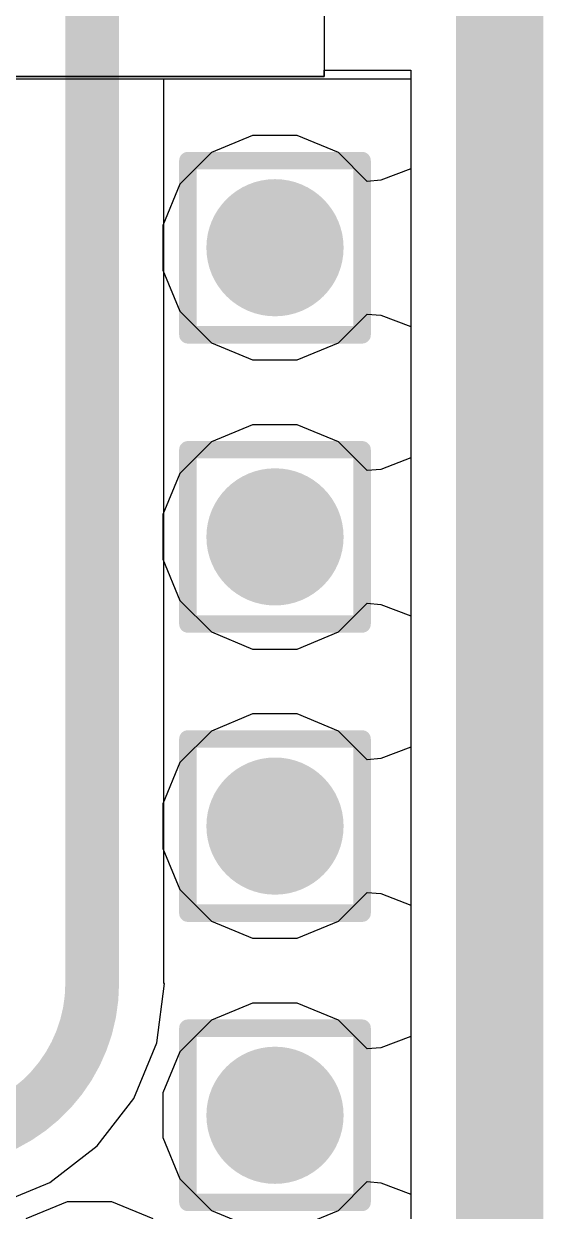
# Model space of a CAD drawing. Header units: inches. Extents: x -12 to 5355, y -7 to 5366.
# Drawn here: x 33.741 to 35.255, y 59.055 to 62.517 of the extents above; entities that cross this region are included whole.
import ezdxf

# ---------------------------------------------------------------- set-up
doc = ezdxf.new("R2010")
doc.units = ezdxf.units.IN
for name, color, linetype in [('Board Outline', 216, 'Continuous'), ('BOTTOM LAYER', 5, 'Continuous'), ('Drill Drawing', 1, 'Continuous'), ('GROUND1', 16, 'Continuous'), ('GROUND2', 156, 'Continuous'), ('Multi-Layer', 9, 'Continuous'), ('POWER', 76, 'Continuous'), ('SIGNAL', 90, 'Continuous'), ('TOP LAYER', 1, 'Continuous'), ('Via Holes', 16, 'Continuous')]:
    doc.layers.add(name, color=color, linetype=linetype)

# ---------------------------------------------------------------- blocks, each defined once
blk = doc.blocks.new('FR01_S4_210_DF_41')
at = {"layer": 'Multi-Layer'}
for p, q in [((15.4, 2.0001), (15.3999, -10.4999)), ((15.3999, -10.4999), (-19.0246, -10.5))]:
    blk.add_line(p, q, dxfattribs=at)

msp = doc.modelspace()

# ---------------------------------------------------------------- hatches: boundary and pattern name
at = {"layer": 'BOTTOM LAYER'}
h = msp.add_hatch(color=5, dxfattribs=at)
edge = h.paths.add_edge_path()
edge.add_arc((34.4732, 61.8642), 0.2, 0, 360)
h = msp.add_hatch(color=5, dxfattribs=at)
edge = h.paths.add_edge_path()
edge.add_arc((34.4732, 61.021), 0.2, 0, 360)
h = msp.add_hatch(color=5, dxfattribs=at)
edge = h.paths.add_edge_path()
edge.add_arc((34.4732, 60.1777), 0.2, 0, 360)
h = msp.add_hatch(color=5, dxfattribs=at)
edge = h.paths.add_edge_path()
edge.add_arc((34.4732, 59.3344), 0.2, 0, 360)
at = {"layer": 'GROUND1'}
h = msp.add_hatch(color=16, dxfattribs=at)
edge = h.paths.add_edge_path()
edge.add_arc((34.4732, 61.8642), 0.2, 0, 360)
h = msp.add_hatch(color=16, dxfattribs=at)
edge = h.paths.add_edge_path()
edge.add_arc((34.4732, 61.021), 0.2, 0, 360)
h = msp.add_hatch(color=16, dxfattribs=at)
edge = h.paths.add_edge_path()
edge.add_arc((34.4732, 60.1777), 0.2, 0, 360)
h = msp.add_hatch(color=16, dxfattribs=at)
edge = h.paths.add_edge_path()
edge.add_arc((34.4732, 59.3344), 0.2, 0, 360)
at = {"layer": 'GROUND2'}
h = msp.add_hatch(color=156, dxfattribs=at)
edge = h.paths.add_edge_path()
edge.add_arc((34.4732, 61.8642), 0.2, 0, 360)
h = msp.add_hatch(color=156, dxfattribs=at)
edge = h.paths.add_edge_path()
edge.add_arc((34.4732, 61.021), 0.2, 0, 360)
h = msp.add_hatch(color=156, dxfattribs=at)
edge = h.paths.add_edge_path()
edge.add_arc((34.4732, 60.1777), 0.2, 0, 360)
h = msp.add_hatch(color=156, dxfattribs=at)
edge = h.paths.add_edge_path()
edge.add_arc((34.4732, 59.3344), 0.2, 0, 360)
at = {"layer": 'POWER'}
h = msp.add_hatch(color=76, dxfattribs=at)
edge = h.paths.add_edge_path()
edge.add_arc((34.4732, 61.8642), 0.2, 0, 360)
h = msp.add_hatch(color=76, dxfattribs=at)
edge = h.paths.add_edge_path()
edge.add_arc((34.4732, 61.021), 0.2, 0, 360)
h = msp.add_hatch(color=76, dxfattribs=at)
edge = h.paths.add_edge_path()
edge.add_arc((34.4732, 60.1777), 0.2, 0, 360)
h = msp.add_hatch(color=76, dxfattribs=at)
edge = h.paths.add_edge_path()
edge.add_arc((34.4732, 59.3344), 0.2, 0, 360)
at = {"layer": 'SIGNAL'}
h = msp.add_hatch(color=90, dxfattribs=at)
edge = h.paths.add_edge_path()
edge.add_arc((34.4732, 61.8642), 0.2, 0, 360)
h = msp.add_hatch(color=90, dxfattribs=at)
edge = h.paths.add_edge_path()
edge.add_arc((34.4732, 61.021), 0.2, 0, 360)
h = msp.add_hatch(color=90, dxfattribs=at)
edge = h.paths.add_edge_path()
edge.add_arc((34.4732, 60.1777), 0.2, 0, 360)
h = msp.add_hatch(color=90, dxfattribs=at)
edge = h.paths.add_edge_path()
edge.add_arc((34.4732, 59.3344), 0.2, 0, 360)
at = {"layer": 'TOP LAYER'}
h = msp.add_hatch(color=1, dxfattribs=at)
edge = h.paths.add_edge_path()
edge.add_arc((34.4732, 61.8642), 0.2, 0, 360)
h = msp.add_hatch(color=1, dxfattribs=at)
edge = h.paths.add_edge_path()
edge.add_arc((34.4732, 61.021), 0.2, 0, 360)
h = msp.add_hatch(color=1, dxfattribs=at)
edge = h.paths.add_edge_path()
edge.add_arc((34.4732, 60.1777), 0.2, 0, 360)
h = msp.add_hatch(color=1, dxfattribs=at)
edge = h.paths.add_edge_path()
edge.add_arc((34.4732, 59.3344), 0.2, 0, 360)
at = {"layer": 'Via Holes'}
h = msp.add_hatch(color=7, dxfattribs=at)
edge = h.paths.add_edge_path()
edge.add_arc((34.4732, 61.8642), 0.1, 0, 360)
h = msp.add_hatch(color=7, dxfattribs=at)
edge = h.paths.add_edge_path()
edge.add_arc((34.4732, 61.021), 0.1, 0, 360)
h = msp.add_hatch(color=7, dxfattribs=at)
edge = h.paths.add_edge_path()
edge.add_arc((34.4732, 60.1777), 0.1, 0, 360)
h = msp.add_hatch(color=7, dxfattribs=at)
edge = h.paths.add_edge_path()
edge.add_arc((34.4732, 59.3344), 0.1, 0, 360)

# ---------------------------------------------------------------- linework, layer by layer
at = {"layer": 'Board Outline'}
msp.add_lwpolyline([(35.1282, 75.0062, 0.254, 0.254, 0), (35.1282, 0, 0.254, 0.254, 0)], format="xyseb", dxfattribs=at)
at = {"layer": 'BOTTOM LAYER'}
for p, q in [((0.259, 62.357), (34.8692, 62.357)), ((34.8692, 62.357), (34.8692, 53.9486))]:
    msp.add_line(p, q, dxfattribs=at)
at = {"layer": 'Drill Drawing'}
for points in [[(34.2192, 62.1182, 0.0508, 0.0508, 0), (34.7272, 62.1182, 0.0508, 0.0508, 0)], [(34.2192, 61.6102, 0.0508, 0.0508, 0), (34.2192, 62.1182, 0.0508, 0.0508, 0)], [(34.7272, 61.6102, 0.0508, 0.0508, 0), (34.7272, 62.1182, 0.0508, 0.0508, 0)], [(34.2192, 61.6102, 0.0508, 0.0508, 0), (34.7272, 61.6102, 0.0508, 0.0508, 0)], [(34.2192, 61.275, 0.0508, 0.0508, 0), (34.7272, 61.275, 0.0508, 0.0508, 0)], [(34.2192, 60.767, 0.0508, 0.0508, 0), (34.2192, 61.275, 0.0508, 0.0508, 0)], [(34.7272, 60.767, 0.0508, 0.0508, 0), (34.7272, 61.275, 0.0508, 0.0508, 0)], [(34.2192, 60.767, 0.0508, 0.0508, 0), (34.7272, 60.767, 0.0508, 0.0508, 0)], [(34.2192, 60.4317, 0.0508, 0.0508, 0), (34.7272, 60.4317, 0.0508, 0.0508, 0)], [(34.2192, 59.9237, 0.0508, 0.0508, 0), (34.2192, 60.4317, 0.0508, 0.0508, 0)], [(34.7272, 59.9237, 0.0508, 0.0508, 0), (34.7272, 60.4317, 0.0508, 0.0508, 0)], [(34.2192, 59.9237, 0.0508, 0.0508, 0), (34.7272, 59.9237, 0.0508, 0.0508, 0)], [(34.2192, 59.5884, 0.0508, 0.0508, 0), (34.7272, 59.5884, 0.0508, 0.0508, 0)], [(34.2192, 59.0804, 0.0508, 0.0508, 0), (34.2192, 59.5884, 0.0508, 0.0508, 0)], [(34.7272, 59.0804, 0.0508, 0.0508, 0), (34.7272, 59.5884, 0.0508, 0.0508, 0)], [(34.2192, 59.0804, 0.0508, 0.0508, 0), (34.7272, 59.0804, 0.0508, 0.0508, 0)]]:
    msp.add_lwpolyline(points, format="xyseb", dxfattribs=at)
for points in [[(34.2065, 62.1182, 0.0254, 0.0254, 1), (34.2319, 62.1182, 0.0254, 0.0254, 1)], [(34.2065, 62.1182, 0.0254, 0.0254, 1), (34.2319, 62.1182, 0.0254, 0.0254, 1)], [(34.7145, 62.1182, 0.0254, 0.0254, 1), (34.7399, 62.1182, 0.0254, 0.0254, 1)], [(34.7145, 62.1182, 0.0254, 0.0254, 1), (34.7399, 62.1182, 0.0254, 0.0254, 1)], [(34.2065, 61.6102, 0.0254, 0.0254, 1), (34.2319, 61.6102, 0.0254, 0.0254, 1)], [(34.2065, 61.6102, 0.0254, 0.0254, 1), (34.2319, 61.6102, 0.0254, 0.0254, 1)], [(34.7145, 61.6102, 0.0254, 0.0254, 1), (34.7399, 61.6102, 0.0254, 0.0254, 1)], [(34.7145, 61.6102, 0.0254, 0.0254, 1), (34.7399, 61.6102, 0.0254, 0.0254, 1)], [(34.2065, 61.275, 0.0254, 0.0254, 1), (34.2319, 61.275, 0.0254, 0.0254, 1)], [(34.2065, 61.275, 0.0254, 0.0254, 1), (34.2319, 61.275, 0.0254, 0.0254, 1)], [(34.7145, 61.275, 0.0254, 0.0254, 1), (34.7399, 61.275, 0.0254, 0.0254, 1)], [(34.7145, 61.275, 0.0254, 0.0254, 1), (34.7399, 61.275, 0.0254, 0.0254, 1)], [(34.2065, 60.767, 0.0254, 0.0254, 1), (34.2319, 60.767, 0.0254, 0.0254, 1)], [(34.2065, 60.767, 0.0254, 0.0254, 1), (34.2319, 60.767, 0.0254, 0.0254, 1)], [(34.7145, 60.767, 0.0254, 0.0254, 1), (34.7399, 60.767, 0.0254, 0.0254, 1)], [(34.7145, 60.767, 0.0254, 0.0254, 1), (34.7399, 60.767, 0.0254, 0.0254, 1)], [(34.2065, 60.4317, 0.0254, 0.0254, 1), (34.2319, 60.4317, 0.0254, 0.0254, 1)], [(34.2065, 60.4317, 0.0254, 0.0254, 1), (34.2319, 60.4317, 0.0254, 0.0254, 1)], [(34.7145, 60.4317, 0.0254, 0.0254, 1), (34.7399, 60.4317, 0.0254, 0.0254, 1)], [(34.7145, 60.4317, 0.0254, 0.0254, 1), (34.7399, 60.4317, 0.0254, 0.0254, 1)], [(34.2065, 59.9237, 0.0254, 0.0254, 1), (34.2319, 59.9237, 0.0254, 0.0254, 1)], [(34.2065, 59.9237, 0.0254, 0.0254, 1), (34.2319, 59.9237, 0.0254, 0.0254, 1)], [(34.7145, 59.9237, 0.0254, 0.0254, 1), (34.7399, 59.9237, 0.0254, 0.0254, 1)], [(34.7145, 59.9237, 0.0254, 0.0254, 1), (34.7399, 59.9237, 0.0254, 0.0254, 1)], [(34.2065, 59.5884, 0.0254, 0.0254, 1), (34.2319, 59.5884, 0.0254, 0.0254, 1)], [(34.2065, 59.5884, 0.0254, 0.0254, 1), (34.2319, 59.5884, 0.0254, 0.0254, 1)], [(34.7145, 59.5884, 0.0254, 0.0254, 1), (34.7399, 59.5884, 0.0254, 0.0254, 1)], [(34.7145, 59.5884, 0.0254, 0.0254, 1), (34.7399, 59.5884, 0.0254, 0.0254, 1)], [(34.2065, 59.0804, 0.0254, 0.0254, 1), (34.2319, 59.0804, 0.0254, 0.0254, 1)], [(34.2065, 59.0804, 0.0254, 0.0254, 1), (34.2319, 59.0804, 0.0254, 0.0254, 1)], [(34.7145, 59.0804, 0.0254, 0.0254, 1), (34.7399, 59.0804, 0.0254, 0.0254, 1)], [(34.7145, 59.0804, 0.0254, 0.0254, 1), (34.7399, 59.0804, 0.0254, 0.0254, 1)]]:
    msp.add_lwpolyline(points, format="xyseb", close=True, dxfattribs=at)
at = {"layer": 'GROUND1'}
for p, q in [((0.259, 62.357), (34.8692, 62.357)), ((34.8692, 62.357), (34.8692, 53.9486))]:
    msp.add_line(p, q, dxfattribs=at)
at = {"layer": 'GROUND2'}
for p, q in [((0.259, 62.357), (34.8692, 62.357)), ((34.8692, 62.357), (34.8692, 53.9435))]:
    msp.add_line(p, q, dxfattribs=at)
at = {"layer": 'POWER'}
for p, q in [((34.6169, 62.3631), (34.6169, 62.3824)), ((34.6169, 62.3824), (34.8692, 62.3824)), ((34.8692, 62.3824), (34.8692, 62.0944)), ((15.367, 62.363), (34.6169, 62.3631)), ((34.4081, 62.1912), (34.2879, 62.1414)), ((34.5382, 62.1912), (34.4081, 62.1912)), ((34.6584, 62.1414), (34.5382, 62.1912)), ((34.2879, 62.1414), (34.196, 62.0495)), ((34.7422, 62.0576), (34.6584, 62.1414)), ((34.8692, 62.0944), (34.7813, 62.0612)), ((34.7813, 62.0612), (34.7422, 62.0576)), ((34.196, 62.0495), (34.1462, 61.9293)), ((34.1462, 61.9293), (34.1462, 61.7992)), ((34.1462, 61.7992), (34.196, 61.679)), ((34.196, 61.679), (34.2879, 61.587)), ((34.6584, 61.587), (34.7422, 61.6708)), ((34.7422, 61.6708), (34.7813, 61.6673)), ((34.7813, 61.6673), (34.8692, 61.6341)), ((34.8692, 61.6341), (34.8692, 61.2511)), ((34.2879, 61.587), (34.4081, 61.5372)), ((34.5382, 61.5372), (34.6584, 61.587)), ((34.4081, 61.5372), (34.5382, 61.5372)), ((34.4081, 61.348), (34.2879, 61.2982)), ((34.5382, 61.348), (34.4081, 61.348)), ((34.6584, 61.2982), (34.5382, 61.348)), ((34.2879, 61.2982), (34.196, 61.2062)), ((34.7422, 61.2143), (34.6584, 61.2982)), ((34.8692, 61.2511), (34.7813, 61.2179)), ((34.196, 61.2062), (34.1462, 61.086)), ((34.7813, 61.2179), (34.7422, 61.2143)), ((34.1462, 61.086), (34.1462, 60.9559)), ((34.1462, 60.9559), (34.196, 60.8357)), ((34.196, 60.8357), (34.2879, 60.7437)), ((34.6584, 60.7437), (34.7422, 60.8276)), ((34.7422, 60.8276), (34.7813, 60.824)), ((34.7813, 60.824), (34.8692, 60.7908)), ((34.8692, 60.7908), (34.8692, 60.4079)), ((34.2879, 60.7437), (34.4081, 60.694)), ((34.5382, 60.694), (34.6584, 60.7437)), ((34.4081, 60.694), (34.5382, 60.694)), ((34.4081, 60.5047), (34.2879, 60.4549)), ((34.5382, 60.5047), (34.4081, 60.5047)), ((34.6584, 60.4549), (34.5382, 60.5047)), ((34.2879, 60.4549), (34.196, 60.3629)), ((34.7422, 60.3711), (34.6584, 60.4549)), ((34.8692, 60.4079), (34.7813, 60.3746)), ((34.196, 60.3629), (34.1462, 60.2427)), ((34.7813, 60.3746), (34.7422, 60.3711)), ((34.1462, 60.2427), (34.1462, 60.1126)), ((34.1462, 60.1126), (34.196, 59.9924)), ((34.196, 59.9924), (34.2879, 59.9005)), ((34.6584, 59.9005), (34.7422, 59.9843)), ((34.7422, 59.9843), (34.7813, 59.9807)), ((34.7813, 59.9807), (34.8692, 59.9475)), ((34.8692, 59.9475), (34.8692, 59.5646)), ((34.2879, 59.9005), (34.4081, 59.8507)), ((34.5382, 59.8507), (34.6584, 59.9005)), ((34.4081, 59.8507), (34.5382, 59.8507)), ((34.4081, 59.6614), (34.2879, 59.6116)), ((34.5382, 59.6614), (34.4081, 59.6614)), ((34.6584, 59.6116), (34.5382, 59.6614)), ((34.2879, 59.6116), (34.196, 59.5196)), ((34.7422, 59.5278), (34.6584, 59.6116)), ((34.8692, 59.5646), (34.7813, 59.5313)), ((34.7813, 59.5313), (34.7422, 59.5278)), ((34.196, 59.5196), (34.1462, 59.3994)), ((34.1462, 59.3994), (34.1462, 59.2694)), ((34.1462, 59.2694), (34.196, 59.1492)), ((34.196, 59.1492), (34.2879, 59.0572)), ((34.6584, 59.0572), (34.7422, 59.141)), ((34.7422, 59.141), (34.7813, 59.1375)), ((34.7813, 59.1375), (34.8692, 59.1042)), ((33.8674, 59.0818), (33.7472, 59.0321)), ((33.9975, 59.0818), (33.8674, 59.0818)), ((34.1177, 59.0321), (33.9975, 59.0818)), ((34.8692, 59.1042), (34.8692, 58.4055)), ((34.2879, 59.0572), (34.4081, 59.0074)), ((34.5382, 59.0074), (34.6584, 59.0572))]:
    msp.add_line(p, q, dxfattribs=at)
at = {"layer": 'SIGNAL'}
for p, q in [((0.259, 62.357), (34.8692, 62.357)), ((34.8692, 62.357), (34.8692, 53.9435))]:
    msp.add_line(p, q, dxfattribs=at)
at = {"layer": 'TOP LAYER'}
for p, q in [((34.1496, 59.7185), (34.1496, 62.357)), ((34.1496, 62.357), (34.8692, 62.357)), ((34.8692, 62.357), (34.8692, 53.9486)), ((34.1285, 59.5452), (34.1513, 59.7185)), ((34.1513, 59.7185), (34.1496, 59.7185)), ((34.0616, 59.3837), (34.1285, 59.5452)), ((33.9552, 59.2451), (34.0616, 59.3837)), ((33.8166, 59.1387), (33.9552, 59.2451)), ((33.6551, 59.0718), (33.8166, 59.1387))]:
    msp.add_line(p, q, dxfattribs=at)
for points in [[(33.9403, 59.7185, 0.1567, 0.1567, 0), (33.9403, 67.3782, 0.1567, 0.1567, 0)], [(33.9403, 59.7185, 0.1567, 0.1567, -0.414214), (33.4818, 59.26, 0.1567, 0.1567, 0)]]:
    msp.add_lwpolyline(points, format="xyseb", dxfattribs=at)
msp.add_lwpolyline([(33.9011, 59.7185, 0.0783, 0.0783, 1), (33.9794, 59.7185, 0.0783, 0.0783, 1)], format="xyseb", close=True, dxfattribs=at)
msp.add_lwpolyline([(33.9011, 59.7185, 0.0783, 0.0783, 1), (33.9794, 59.7185, 0.0783, 0.0783, 1)], format="xyseb", close=True, dxfattribs=at)

# ---------------------------------------------------------------- block references
msp.add_blockref('FR01_S4_210_DF_41', (19.217, 72.863))

doc.saveas('drawing.dxf')
